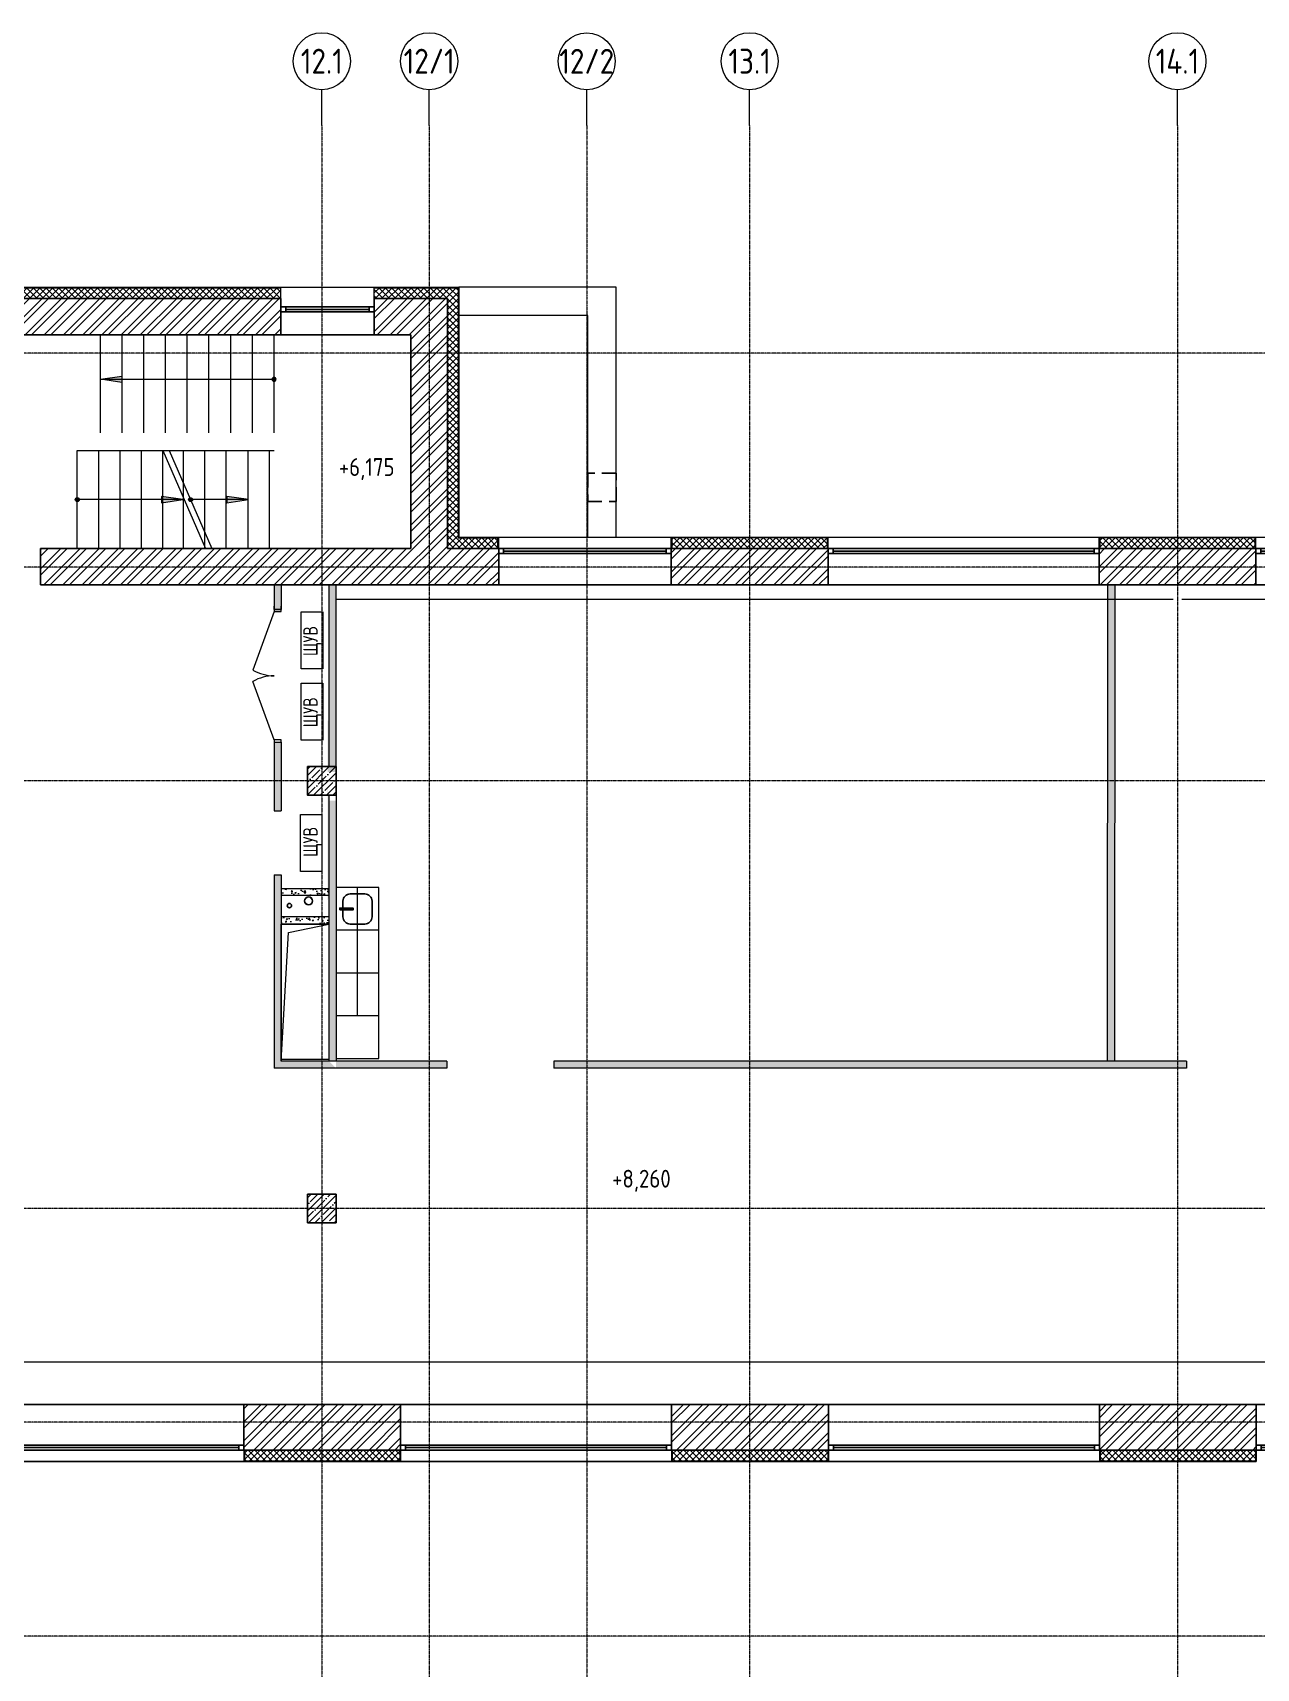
# Model space of a CAD drawing. Header units: millimetres. Extents: x -222892 to 671268, y 0 to 135099.
# Drawn here: x 218526 to 235686, y 112149 to 135099 of the extents above; entities that cross this region are included whole.
import ezdxf
from ezdxf import colors
from ezdxf.entities.mleader import LeaderData, LeaderLine
from ezdxf.enums import TextEntityAlignment as Align
from ezdxf.math import Vec2, Vec3

# ---------------------------------------------------------------- set-up
doc = ezdxf.new("R2010")
doc.units = ezdxf.units.MM
doc.linetypes.add('HIDDEN', pattern=[6, 4, -2])
doc.linetypes.add('осевая', pattern=[2, 1.25, -0.25, 0.25, -0.25])
for name, color, linetype in [('_TEXT', 7, 'Continuous'), ('АР_Колонны', 250, 'Continuous'), ('АР_новое окно', 155, 'Continuous'), ('АР_Сущ Несущая стена', 216, 'Continuous'), ('Двери ARCHICAD', 7, 'Continuous'), ('ОТВ.ВК', 212, 'Continuous'), ('перекр 0.3', 181, 'Continuous'), ('ТХ_ВК_оборуд.ТХ', 250, 'Continuous')]:
    doc.layers.add(name, color=color, linetype=linetype)
for name, color, linetype, lineweight in [('АР_Колонны Штрих', 250, 'Continuous', 5), ('АР_Лестницы', 250, 'Continuous', 15), ('АР_Навесной фасад', 190, 'Continuous', 5), ('АР_Перегородки газоблок', 165, 'Continuous', 5), ('АР_Перегородки газоблок_Штрих', 165, 'Continuous', 5), ('АР_Подоконники', 163, 'Continuous', 5), ('АР_Утеплитель', 154, 'Continuous', 5), ('АР_Штриховка кирпич', 250, 'Continuous', 5), ('Двери ARCHICAD_Ном._пера__1', 7, 'Continuous', 15), ('Двери ARCHICAD_Ном._пера__120', 7, 'Continuous', 5), ('Двери ARCHICAD_Ном._пера__41', 7, 'Continuous', 20), ('КР_Оси', 7, 'Continuous', 5), ('М_проемы ОВ 4-5эт', 172, 'Continuous', 5), ('ТХ_мебель передв', 250, 'Continuous', 5), ('ТХ_мебель_стац', 250, 'Continuous', 5), ('Шахта АВТ', 12, 'Continuous', 5)]:
    doc.layers.add(name, color=color, linetype=linetype, lineweight=lineweight)
doc.styles.add('ISOCPEUR', font='isocpeur.ttf', dxfattribs={"width": 0.85})
doc.styles.add('стиль5', font='isocpeur.ttf', dxfattribs={"width": 0.8, "height": 180})

# ---------------------------------------------------------------- blocks, each defined once
blk = doc.blocks.new('*U4535')
h = blk.add_hatch(color=256)
h.dxf.hatch_style = 1
edge = h.paths.add_edge_path()
edge.add_arc((0, 0), 27.6, 359.64, 719.64)
h = blk.add_hatch(color=256)
h.dxf.hatch_style = 1
h.paths.add_polyline_path([(1182, -44), (1182, 44), (1482, 0)])
blk.add_line((1482, 0), (0, 0))
blk.add_lwpolyline([(1182, 44), (1182, -44), (1482, 0), (1182, 44)])
blk.add_circle((0, 0), 27.6)
blk = doc.blocks.new('*U4474')
at = {"layer": 'АР_новое окно', "lineweight": 20}
for p, q in [((0, 3800), (-70, 3800)), ((0, 0), (-70, 0))]:
    blk.add_line(p, q, dxfattribs=at)
at = {"layer": 'АР_новое окно'}
for p, q in [((-70, 3800), (-70, 0)), ((-70, 0), (-70, 3800)), ((0, 3730), (-70, 3730)), ((-35, 3730), (-35, 70)), ((0, 3800), (0, 0)), ((0, 70), (-70, 70))]:
    blk.add_line(p, q, dxfattribs=at)
blk = doc.blocks.new('*U4475')
at = {"layer": 'АР_новое окно', "lineweight": 20}
for p, q in [((0, 2420), (-70, 2420)), ((0, 0), (-70, 0))]:
    blk.add_line(p, q, dxfattribs=at)
at = {"layer": 'АР_новое окно'}
for p, q in [((-70, 2420), (-70, 0)), ((-70, 0), (-70, 2420)), ((0, 2350), (-70, 2350)), ((-35, 2350), (-35, 70)), ((0, 2420), (0, 0)), ((0, 70), (-70, 70))]:
    blk.add_line(p, q, dxfattribs=at)
blk = doc.blocks.new('*U4477')
at = {"layer": 'АР_новое окно', "lineweight": 20}
for p, q in [((0, 1310), (-70, 1310)), ((0, 0), (-70, 0))]:
    blk.add_line(p, q, dxfattribs=at)
at = {"layer": 'АР_новое окно'}
for p, q in [((-70, 1310), (-70, 0)), ((-70, 0), (-70, 1310)), ((0, 1240), (-70, 1240)), ((-35, 1240), (-35, 70)), ((0, 1310), (0, 0)), ((0, 70), (-70, 70))]:
    blk.add_line(p, q, dxfattribs=at)
blk = doc.blocks.new('кухня тип 3')
at = {"ltscale": 100}
for p, q in [((209140, 25436), (209140, 24836)), ((209740, 25436), (209740, 24836)), ((210340, 25436), (210340, 24836)), ((209140, 25136), (210940, 25136))]:
    blk.add_line(p, q, dxfattribs=at)
blk.add_lwpolyline([(210940, 24836), (208540, 24836), (208540, 25436), (210940, 25436)], close=True, dxfattribs=at)
at = {"layer": 'ТХ_ВК_оборуд.ТХ', "ltscale": 100}
blk.add_lwpolyline([(210528, 25340), (210751, 25340, -0.414214), (210851, 25240), (210851, 25032, -0.414214), (210751, 24932), (210528, 24932, -0.414214), (210428, 25032), (210428, 25240, -0.414214)], format="xyb", close=True, dxfattribs=at)
blk.add_lwpolyline([(210626, 24888), (210653, 24888), (210653, 25074), (210626, 25074)], close=True, dxfattribs=at)
blk = doc.blocks.new('*U4731')
h = blk.add_hatch(color=256)
h.dxf.hatch_style = 1
edge = h.paths.add_edge_path()
edge.add_arc((0, 0), 27.6, 359.64, 719.64)
h = blk.add_hatch(color=256)
h.dxf.hatch_style = 1
h.paths.add_polyline_path([(2135, -44), (2135, 44), (2435, 0)])
blk.add_line((2435, 0), (0, 0))
blk.add_lwpolyline([(2135, 44), (2135, -44), (2435, 0), (2135, 44)])
blk.add_circle((0, 0), 27.6)
blk = doc.blocks.new('*U4534')
h = blk.add_hatch(color=256)
h.dxf.hatch_style = 1
edge = h.paths.add_edge_path()
edge.add_arc((0, 0), 27.6, 359.64, 719.64)
h = blk.add_hatch(color=256)
h.dxf.hatch_style = 1
h.paths.add_polyline_path([(511, -44), (511, 44), (811, 0)])
blk.add_line((811, 0), (0, 0))
blk.add_lwpolyline([(511, 44), (511, -44), (811, 0), (511, 44)])
blk.add_circle((0, 0), 27.6)
blk = doc.blocks.new('Металлическая Двупольная дверь 23_2')
at = {"layer": 'Двери ARCHICAD_Ном._пера__1', "color": 7, "linetype": 'Continuous', "lineweight": 15}
for p, q in [((-900, 0), (-79, 296)), ((900, 0), (79, 296)), ((-900, 0), (-932, 0)), ((-932, 0), (-932, -100)), ((-900, -100), (-900, 0)), ((932, 0), (900, 0)), ((900, 0), (900, -100)), ((932, -100), (932, 0)), ((-932, -100), (-900, -100)), ((900, -100), (932, -100))]:
    blk.add_line(p, q, dxfattribs=at)
at = {"layer": 'Двери ARCHICAD_Ном._пера__120', "color": 7, "linetype": 'Continuous', "lineweight": 5}
for centre, start, end in [((-593, 0), 0, 30), ((593, 0), 150, 180)]:
    blk.add_arc(centre, 593, start, end, dxfattribs=at)
at = {"layer": 'Двери ARCHICAD_Ном._пера__41', "color": 7, "linetype": 'Continuous', "lineweight": 20}
for p, q in [((-932, 0), (-975, 0)), ((-932, 0), (-975, 0)), ((-932, 0), (-932, -80)), ((932, 0), (932, -80)), ((932, 0), (975, 0)), ((932, 0), (975, 0)), ((-932, -100), (-975, -100)), ((932, -100), (975, -100))]:
    blk.add_line(p, q, dxfattribs=at)
blk = doc.blocks.new('_DotSmall')
at = {"color": 0, "linetype": 'ByBlock', "const_width": 0.5}
blk.add_lwpolyline([(-0.0625, 0, 1), (0.0625, 0, 1)], format="xyb", close=True, dxfattribs=at)
blk = doc.blocks.new('*U5876')
at = {"color": 0, "linetype": 'ByBlock', "lineweight": -2, "ltscale": 10}
blk.add_line((0, 0), (-71487, 0), dxfattribs=at)
blk = doc.blocks.new('*U5877')
at = {"color": 0, "linetype": 'ByBlock', "lineweight": -2, "ltscale": 10}
blk.add_line((0, 0), (-71487, 0), dxfattribs=at)
blk = doc.blocks.new('*U5878')
at = {"color": 0, "linetype": 'ByBlock', "lineweight": -2, "ltscale": 10}
blk.add_line((0, 0), (-71487, 0), dxfattribs=at)
blk = doc.blocks.new('*U5879')
at = {"color": 0, "linetype": 'ByBlock', "lineweight": -2, "ltscale": 10}
blk.add_line((0, 0), (-71487, 0), dxfattribs=at)
blk = doc.blocks.new('*U5880')
at = {"color": 0, "linetype": 'ByBlock', "lineweight": -2, "ltscale": 10}
blk.add_line((0, 0), (-71487, 0), dxfattribs=at)
blk = doc.blocks.new('*U5881')
at = {"color": 0, "linetype": 'ByBlock', "lineweight": -2, "ltscale": 10}
blk.add_line((0, 0), (-71487, 0), dxfattribs=at)
blk = doc.blocks.new('*U5892')
at = {"color": 0, "linetype": 'Continuous', "lineweight": -2}
blk.add_line((0, 0), (0, 500), dxfattribs=at)
at = {"color": 0, "linetype": 'ByBlock', "lineweight": -2, "ltscale": 10}
blk.add_line((0, 0), (0, -28823), dxfattribs=at)
at = {"color": 0, "linetype": 'Continuous', "lineweight": -2}
blk.add_circle((0, 900), 400, dxfattribs=at)
at = {"color": 0, "linetype": 'Continuous', "lineweight": -2, "style": 'ISOCPEUR', "width": 0.85}
blk.add_text('12.1', height=350, dxfattribs=at).set_placement((0, 900), align=Align.MIDDLE_CENTER)
blk = doc.blocks.new('*U5893')
at = {"color": 0, "linetype": 'Continuous', "lineweight": -2}
blk.add_line((0, 0), (0, 500), dxfattribs=at)
at = {"color": 0, "linetype": 'ByBlock', "lineweight": -2, "ltscale": 10}
blk.add_line((0, 0), (0, -28823), dxfattribs=at)
at = {"color": 0, "linetype": 'Continuous', "lineweight": -2}
blk.add_circle((0, 900), 400, dxfattribs=at)
at = {"color": 0, "linetype": 'Continuous', "lineweight": -2, "style": 'ISOCPEUR', "width": 0.85}
blk.add_text('12/1', height=350, dxfattribs=at).set_placement((0, 900), align=Align.MIDDLE_CENTER)
blk = doc.blocks.new('*U5894')
at = {"color": 0, "linetype": 'Continuous', "lineweight": -2}
blk.add_line((0, 0), (0, 500), dxfattribs=at)
at = {"color": 0, "linetype": 'ByBlock', "lineweight": -2, "ltscale": 10}
blk.add_line((0, 0), (0, -28821.751551), dxfattribs=at)
at = {"color": 0, "linetype": 'Continuous', "lineweight": -2}
blk.add_circle((0, 900), 400, dxfattribs=at)
at = {"color": 0, "linetype": 'Continuous', "lineweight": -2, "style": 'ISOCPEUR', "width": 0.85}
blk.add_text('12/2', height=350, dxfattribs=at).set_placement((0, 900), align=Align.MIDDLE_CENTER)
blk = doc.blocks.new('*U5895')
at = {"color": 0, "linetype": 'Continuous', "lineweight": -2}
blk.add_line((0, 0), (0, 500), dxfattribs=at)
at = {"color": 0, "linetype": 'ByBlock', "lineweight": -2, "ltscale": 10}
blk.add_line((0, 0), (0, -28823), dxfattribs=at)
at = {"color": 0, "linetype": 'Continuous', "lineweight": -2}
blk.add_circle((0, 900), 400, dxfattribs=at)
at = {"color": 0, "linetype": 'Continuous', "lineweight": -2, "style": 'ISOCPEUR', "width": 0.85}
blk.add_text('13.1', height=350, dxfattribs=at).set_placement((0, 900), align=Align.MIDDLE_CENTER)
blk = doc.blocks.new('*U5896')
at = {"color": 0, "linetype": 'Continuous', "lineweight": -2}
blk.add_line((0, 0), (0, 500), dxfattribs=at)
at = {"color": 0, "linetype": 'ByBlock', "lineweight": -2, "ltscale": 10}
blk.add_line((0, 0), (0, -28823), dxfattribs=at)
at = {"color": 0, "linetype": 'Continuous', "lineweight": -2}
blk.add_circle((0, 900), 400, dxfattribs=at)
at = {"color": 0, "linetype": 'Continuous', "lineweight": -2, "style": 'ISOCPEUR', "width": 0.85}
blk.add_text('14.1', height=350, dxfattribs=at).set_placement((0, 900), align=Align.MIDDLE_CENTER)
blk = doc.blocks.new('A$C4c190d01')
at = {"layer": 'КР_Оси', "linetype": 'осевая'}
for name, p in [('*U5892', (29569.9, 78593.6)), ('*U5893', (31074.9, 78593.6)), ('*U5894', (33284.9, 78592.1)), ('*U5895', (35569.9, 78593.6)), ('*U5896', (41569.9, 78593.6)), ('*U5881', (61698.3, 75395)), ('*U5880', (61698.3, 72395)), ('*U5879', (61698.3, 69395)), ('*U5878', (61698.3, 63395)), ('*U5877', (61698.3, 60395)), ('*U5876', (61698.3, 57395))]:
    blk.add_blockref(name, p, dxfattribs=at)

msp = doc.modelspace()

# ---------------------------------------------------------------- hatches: boundary and pattern name
at = {"layer": 'АР_Колонны Штрих', "ltscale": 100}
h = msp.add_hatch(dxfattribs=at)
h.set_pattern_fill('ANSI35', color=256, scale=20)
h.paths.add_polyline_path([(222780.6, 124800.7), (222380.6, 124800.7), (222380.6, 124400.7), (222780.6, 124400.7)])
h = msp.add_hatch(dxfattribs=at)
h.set_pattern_fill('ANSI35', color=256, scale=20)
h.paths.add_polyline_path([(222780.6, 118800.7), (222380.6, 118800.7), (222380.6, 118400.7), (222780.6, 118400.7)])
at = {"layer": 'АР_Перегородки газоблок_Штрих', "ltscale": 100}
h = msp.add_hatch(dxfattribs=at)
h.set_pattern_fill('AR-CONC', color=256)
h.paths.add_polyline_path([(222010.5, 123281.1), (221910.6, 123281.1), (221910.6, 120570.8), (222780.6, 120570.8), (222680.6, 120670.7), (222010.5, 120670.7)])
h.paths.add_polyline_path([(221910.6, 127008.1), (222010.5, 127008.1), (222010.6, 127350.7), (221910.6, 127350.7)])
h.paths.add_polyline_path([(222010.5, 125144.1), (221910.6, 125144.1), (221910.6, 124181.1), (222010.5, 124181.1)])
h = msp.add_hatch(dxfattribs=at)
h.set_pattern_fill('AR-CONC', color=256)
h.paths.add_polyline_path([(222780.6, 124725.3), (222780.6, 124525.3), (222660.6, 124525.3), (222660.6, 124725.3)], flags=16)
h.paths.add_polyline_path([(222780.6, 124325.3), (222680.6, 124325.3), (222660.6, 124525.3), (222780.6, 124525.3)], flags=16)
h.paths.add_polyline_path([(222780.6, 127350.7), (222680.6, 127350.7), (222680.6, 125447.8), (222662.2, 125447.8), (222662.2, 125327.8), (222660.5, 125327.8), (222660.5, 123035.6), (222680.4, 122992.8), (222660.4, 122915.6), (222660.4, 123035.6), (222670.6, 123035.6), (222680.6, 120670.7), (222780.6, 120670.7), (222780.5, 120570.7), (224333.5, 120570.7), (224333.5, 120670.7), (222780.6, 120670.7)])
h = msp.add_hatch(dxfattribs=at)
h.set_pattern_fill('AR-CONC', color=256)
h.paths.add_polyline_path([(233700.6, 127350.7), (233600.2, 127350.7), (233597.3, 120670.7), (233697.7, 120670.7)])
h = msp.add_hatch(dxfattribs=at)
h.set_pattern_fill('AR-CONC', color=256)
h.paths.add_polyline_path([(222680.4, 123092.8), (222010.6, 123092.8), (222010.5, 122992.8), (222680.4, 122992.8)])
h = msp.add_hatch(dxfattribs=at)
h.set_pattern_fill('AR-CONC', color=256)
h.paths.add_polyline_path([(222680.4, 122692.8), (222010.5, 122692.8), (222010.5, 122592.8), (222680.4, 122592.8)])
at = {"layer": 'АР_Перегородки газоблок_Штрих', "ltscale": 500}
h = msp.add_hatch(dxfattribs=at)
h.set_pattern_fill('AR-CONC', color=256)
h.paths.add_polyline_path([(228580.6, 120670.7), (225834.5, 120670.7), (225834.5, 120570.7), (228580.6, 120570.7)])
h.paths.add_polyline_path([(234709.3, 120670.7), (228580.6, 120670.7), (228580.6, 120570.7), (234709.3, 120570.7)])
at = {"layer": 'АР_Утеплитель', "ltscale": 100}
h = msp.add_hatch(dxfattribs=at)
h.set_pattern_fill('ANSI37', color=256, scale=20)
h.paths.add_polyline_path([(222005.6, 131370.7), (216320.6, 131370.7), (216320.6, 127860.7), (215830.6, 127860.7), (215830.6, 128010.7), (216170.6, 128010.7), (216170.6, 131520.7), (222005.6, 131520.7)])
h = msp.add_hatch(dxfattribs=at)
h.set_pattern_fill('ANSI37', color=256, scale=20)
h.paths.add_polyline_path([(225050.6, 127860.7), (224340.6, 127860.7), (224340.6, 131370.7), (223315.6, 131370.7), (223315.6, 131520.7), (224490.6, 131520.7), (224490.6, 128010.7), (225050.6, 128010.7)])
h = msp.add_hatch(dxfattribs=at)
h.set_pattern_fill('ANSI37', color=256, scale=20)
h.paths.add_polyline_path([(229670.6, 127860.7), (227490.6, 127860.7), (227490.6, 128010.7), (229670.6, 128010.7)])
h = msp.add_hatch(dxfattribs=at)
h.set_pattern_fill('ANSI37', color=256, scale=20)
h.paths.add_polyline_path([(235670.6, 127860.7), (233490.6, 127860.7), (233490.6, 128010.7), (235670.6, 128010.7)])
h = msp.add_hatch(dxfattribs=at)
h.set_pattern_fill('ANSI37', color=256, scale=20)
h.paths.add_polyline_path([(223675.6, 115210.7), (221495.6, 115210.7), (221495.6, 115060.7), (223675.6, 115060.7)])
h = msp.add_hatch(dxfattribs=at)
h.set_pattern_fill('ANSI37', color=256, scale=20)
h.paths.add_polyline_path([(229675.6, 115060.7), (229675.6, 115210.7), (227495.6, 115210.7), (227495.6, 115060.7)])
h = msp.add_hatch(dxfattribs=at)
h.set_pattern_fill('ANSI37', color=256, scale=20)
h.paths.add_polyline_path([(235675.6, 115210.7), (233495.6, 115210.7), (233495.6, 115060.7), (235675.6, 115060.7)])
at = {"layer": 'АР_Штриховка кирпич', "ltscale": 100}
h = msp.add_hatch(dxfattribs=at)
h.set_pattern_fill('ANSI32', color=256, scale=20)
h.paths.add_polyline_path([(222005.6, 131370.7), (216320.6, 131370.7), (216320.6, 127860.7), (215820.6, 127860.7), (215820.6, 127350.7), (216935.6, 127350.7), (216935.6, 127860.7), (216830.6, 127860.7), (216830.6, 130860.7), (222005.6, 130860.7)])
h = msp.add_hatch(dxfattribs=at)
h.set_pattern_fill('ANSI32', color=256, scale=20)
h.paths.add_polyline_path([(225937.5, 128908.6), (225900.5, 128908.6)])
h.paths.add_polyline_path([(225060.6, 127350.7), (225060.6, 127741.8), (225060.6, 127860.7), (224340.6, 127860.7), (224340.6, 131370.7), (223315.6, 131370.7), (223315.6, 130860.7), (223830.6, 130860.7), (223830.6, 127860.7), (218635.6, 127860.7), (218635.6, 127350.7)])
h.paths.add_polyline_path([(227480.6, 127741.8), (227480.6, 127350.7), (229680.6, 127350.7), (229680.6, 127860.7), (227480.6, 127860.7)])
h = msp.add_hatch(dxfattribs=at)
h.set_pattern_fill('ANSI32', color=256, scale=20)
h.paths.add_polyline_path([(235680.6, 127861.1), (233480.6, 127861.1), (233480.6, 127351.1), (235680.6, 127351.1)])
h = msp.add_hatch(dxfattribs=at)
h.set_pattern_fill('ANSI32', color=256, scale=20)
h.paths.add_polyline_path([(223685.6, 115850.7), (221485.6, 115850.7), (221485.6, 115210.7), (223685.6, 115210.7)])
h = msp.add_hatch(dxfattribs=at)
h.set_pattern_fill('ANSI32', color=256, scale=20)
h.paths.add_polyline_path([(229685.6, 115850.7), (227485.6, 115850.7), (227485.6, 115210.7), (229685.6, 115210.7)])
h = msp.add_hatch(dxfattribs=at)
h.set_pattern_fill('ANSI32', color=256, scale=20)
h.paths.add_polyline_path([(235685.6, 115850.7), (233485.6, 115850.7), (233485.6, 115210.7), (235685.6, 115210.7)])

# ---------------------------------------------------------------- linework, layer by layer
at = {"layer": 'АР_Колонны', "ltscale": 100}
msp.add_lwpolyline([(222780.6, 124800.7), (222780.6, 124400.7), (222380.6, 124400.7), (222380.6, 124800.7), (222780.6, 124800.7)], dxfattribs=at)
msp.add_lwpolyline([(222380.6, 118800.7), (222780.6, 118800.7), (222780.6, 118400.7), (222380.6, 118400.7)], close=True, dxfattribs=at)
at = {"layer": 'АР_Лестницы', "ltscale": 100}
for p, q in [((219475.6, 129485.7), (219475.6, 130860.7)), ((219779.9, 129485.7), (219779.9, 130860.7)), ((220084.3, 129485.7), (220084.3, 130860.7)), ((220388.7, 129485.7), (220388.7, 130860.7)), ((220693.1, 129485.7), (220693.1, 130860.7)), ((220997.4, 129485.7), (220997.4, 130860.7)), ((221301.8, 129485.7), (221301.8, 130860.7)), ((221606.2, 129485.7), (221606.2, 130860.7)), ((221910.6, 129485.7), (221910.6, 130860.7)), ((219150.6, 129235.7), (221910.6, 129235.7)), ((219150.6, 127860.7), (219150.6, 129235.7)), ((219150.6, 129110.7), (219150.6, 129235.7)), ((219450.6, 127860.7), (219450.6, 129235.7)), ((219750.6, 127860.7), (219750.6, 129235.7)), ((220050.6, 127860.7), (220050.6, 129235.7)), ((220350.6, 127860.7), (220350.6, 129235.7)), ((220350.6, 129235.7), (220950.6, 127860.7)), ((220439.3, 129235.7), (221039.3, 127860.7)), ((220640.6, 127860.7), (220640.6, 129235.7)), ((220940.6, 127860.7), (220940.6, 129235.7)), ((221240.6, 127860.7), (221240.6, 129235.7)), ((221540.6, 129235.7), (221540.6, 127860.7)), ((221840.6, 129235.7), (221840.6, 127860.7)), ((221540.6, 127860.7), (219150.6, 127860.7))]:
    msp.add_line(p, q, dxfattribs=at)
at = {"layer": 'АР_Навесной фасад', "ltscale": 100}
for p, q in [((224490.6, 131520.7), (224490.6, 128010.7)), ((224500.6, 131530.7), (224500.6, 128020.7)), ((224490.6, 128010.7), (225060.6, 128010.7)), ((224500.6, 128020.7), (225060.6, 128020.7)), ((227480.6, 128020.7), (229680.6, 128020.7)), ((233480.6, 128020.7), (235680.6, 128020.7)), ((221485.6, 115210.7), (221485.6, 115050.7)), ((221495.6, 115210.7), (221495.6, 115060.7)), ((223675.6, 115210.7), (223675.6, 115060.7)), ((223685.6, 115210.7), (223685.6, 115050.7)), ((227485.6, 115210.7), (227485.6, 115050.7)), ((227495.6, 115210.7), (227495.6, 115060.7)), ((229675.6, 115210.7), (229675.6, 115060.7)), ((229685.6, 115210.7), (229685.6, 115050.7)), ((233485.6, 115210.7), (233485.6, 115050.7)), ((233495.6, 115210.7), (233495.6, 115060.7)), ((235675.6, 115210.7), (235675.6, 115060.7)), ((235685.6, 115210.7), (235685.6, 115050.7)), ((221485.6, 115050.7), (223685.6, 115050.7)), ((221495.6, 115060.7), (223675.6, 115060.7)), ((227485.6, 115050.7), (229685.6, 115050.7)), ((227495.6, 115060.7), (229675.6, 115060.7)), ((233485.6, 115050.7), (235685.6, 115050.7)), ((233495.6, 115060.7), (235675.6, 115060.7))]:
    msp.add_line(p, q, dxfattribs=at)
for points in [[(216160.6, 131530.7), (224500.6, 131530.7)], [(216170.6, 131520.7), (222005.6, 131520.7)], [(222005.6, 131370.7), (222005.6, 131530.7)], [(223315.6, 131370.7), (223315.6, 131530.7)], [(223315.6, 131520.7), (224490.6, 131520.7)], [(225050.6, 127860.7), (225050.6, 128020.7)], [(225060.6, 127860.7), (225060.6, 128020.7)], [(225060.6, 128020.7), (227480.6, 128020.7)], [(227480.6, 127860.7), (227480.6, 128020.7)], [(229670.6, 127860.7), (229670.6, 128010.7), (227490.6, 128010.7), (227490.6, 127860.7)], [(229680.6, 127860.7), (229680.6, 128020.7)], [(229680.6, 128020.7), (233480.6, 128020.7)], [(233480.6, 127860.7), (233480.6, 128020.7)], [(235670.6, 127860.7), (235670.6, 128010.7), (233490.6, 128010.7), (233490.6, 127860.7)], [(235680.6, 127860.7), (235680.6, 128020.7)], [(235680.6, 128020.7), (239480.6, 128020.7)]]:
    msp.add_lwpolyline(points, dxfattribs=at)
for points in [[(224499.3, 128020.7), (226709.3, 128020.7), (226709.3, 131530.7), (224499.8, 131530.7)], [(224499.1, 128020.7), (226309.3, 128020.7), (226309.3, 131130.7), (224499.5, 131130.7)]]:
    msp.add_lwpolyline(points, close=True, dxfattribs=at)
at = {"layer": 'АР_новое окно'}
for p, q in [((222005.6, 130860.7), (223315.6, 130860.7)), ((225060.6, 127350.7), (227480.6, 127350.7)), ((229680.6, 127350.7), (233480.6, 127350.7)), ((235680.6, 127350.7), (239480.6, 127350.7))]:
    msp.add_line(p, q, dxfattribs=at)
at = {"layer": 'АР_новое окно', "ltscale": 100}
for p, q in [((221485.6, 115850.7), (217685.6, 115850.7)), ((227485.6, 115850.7), (223685.6, 115850.7)), ((233485.6, 115850.7), (229685.6, 115850.7)), ((239485.6, 115850.7), (235685.6, 115850.7))]:
    msp.add_line(p, q, dxfattribs=at)
for points in [[(217686.4, 115050.7), (221485.6, 115050.7)], [(223686.4, 115050.7), (227485.6, 115050.7)], [(229686.4, 115050.7), (233485.6, 115050.7)]]:
    msp.add_lwpolyline(points, dxfattribs=at)
at = {"layer": 'АР_Перегородки газоблок', "ltscale": 100}
for p, q in [((221910.6, 127350.7), (221910.6, 127008.1)), ((222010.6, 127350.7), (222010.6, 127008.1)), ((233600.6, 127350.7), (233597, 120670.7)), ((233700.6, 127350.7), (233697, 120670.7)), ((221910.6, 127008.1), (222010.6, 127008.1)), ((221910.6, 125144.1), (221910.6, 124181.1)), ((221910.6, 125144.1), (222010.6, 125144.1)), ((222010.6, 125144.1), (222010.6, 124181.1)), ((222680.6, 124400.7), (222680.6, 120670.7)), ((222780.6, 124400.7), (222780.6, 120670.7)), ((221910.5, 124181.1), (222010.6, 124181.1)), ((221910.6, 123281.1), (221910.6, 120570.8)), ((221910.6, 123281.1), (222010.6, 123281.1)), ((222010.6, 123281.1), (222010.6, 120670.7)), ((222010.6, 123092.8), (222680.4, 123092.8)), ((222680.4, 122992.8), (222010.6, 122992.8)), ((222680.4, 122692.8), (222010.5, 122692.8)), ((224333.5, 120570.7), (221910.6, 120570.8)), ((224333.5, 120670.7), (222010.6, 120670.7)), ((224333.5, 120670.7), (224333.5, 120570.7)), ((234709.3, 120670.7), (225834.5, 120670.7)), ((225834.5, 120670.7), (225834.5, 120570.7)), ((234709.3, 120570.7), (225834.5, 120570.7)), ((234709.3, 120670.7), (234709.3, 120570.7))]:
    msp.add_line(p, q, dxfattribs=at)
for points in [[(222680.6, 127350.7), (222680.6, 124800.7)], [(222780.6, 124800.7), (222780.6, 127350.7)], [(222680.4, 122592.8), (222010.5, 122592.8)]]:
    msp.add_lwpolyline(points, dxfattribs=at)
at = {"layer": 'АР_Подоконники', "ltscale": 100}
for p, q in [((222780.6, 127150.7), (234520.4, 127150.7)), ((234640.4, 127150.7), (239681.2, 127150.7))]:
    msp.add_line(p, q, dxfattribs=at)
at = {"layer": 'АР_Сущ Несущая стена', "ltscale": 100}
for p, q in [((216320.6, 131370.7), (222005.6, 131370.7)), ((222005.6, 131370.7), (222005.6, 130860.7)), ((223315.6, 131370.7), (223315.6, 130860.7)), ((224340.6, 131370.7), (224340.6, 127860.7)), ((222005.6, 131251.8), (223315.6, 131251.8)), ((216830.6, 130860.7), (222005.6, 130860.7)), ((223315.6, 130860.7), (223830.6, 130860.7)), ((223830.6, 130860.7), (223830.6, 127860.7)), ((218635.6, 127860.7), (223830.6, 127860.7)), ((218635.6, 127860.7), (218635.6, 127350.7)), ((224340.6, 127860.7), (225060.6, 127860.7)), ((225060.6, 127860.7), (225060.6, 127350.7)), ((227480.6, 127860.7), (229680.6, 127860.7)), ((227480.6, 127860.7), (227480.6, 127350.7)), ((229680.6, 127860.7), (229680.6, 127350.7)), ((233480.6, 127860.7), (235680.6, 127860.7)), ((233480.6, 127860.7), (233480.6, 127350.7)), ((235680.6, 127860.7), (235680.6, 127350.7)), ((235680.6, 127860.7), (239480.6, 127860.7)), ((218635.6, 127350.7), (225060.6, 127350.7)), ((227480.6, 127350.7), (229680.6, 127350.7)), ((233480.6, 127350.7), (235680.6, 127350.7)), ((221485.6, 115850.7), (223685.6, 115850.7)), ((221485.6, 115850.7), (221485.6, 115210.7)), ((223685.6, 115850.7), (223685.6, 115210.7)), ((227485.6, 115850.7), (229685.6, 115850.7)), ((227485.6, 115850.7), (227485.6, 115210.7)), ((229685.6, 115850.7), (229685.6, 115210.7)), ((233485.6, 115850.7), (235685.6, 115850.7)), ((233485.6, 115850.7), (233485.6, 115210.7)), ((235685.6, 115850.7), (235685.6, 115210.7)), ((221485.6, 115210.7), (223685.6, 115210.7)), ((227485.6, 115210.7), (229685.6, 115210.7)), ((233485.6, 115210.7), (235685.6, 115210.7))]:
    msp.add_line(p, q, dxfattribs=at)
msp.add_lwpolyline([(223315.6, 131370.7), (224340.6, 131370.7)], dxfattribs=at)
at = {"layer": 'М_проемы ОВ 4-5эт'}
for p, q in [((222112.6, 122473.5), (222680.5, 122592.8)), ((222010.6, 120670.7), (222112.6, 122473.5))]:
    msp.add_line(p, q, dxfattribs=at)
msp.add_lwpolyline([(222010.6, 122592.8), (222680.6, 122592.8), (222680.6, 120690.7), (222010.6, 120690.7)], close=True, dxfattribs=at)
at = {"layer": 'ОТВ.ВК', "ltscale": 100}
msp.add_circle((222125, 122851.8), 30, dxfattribs=at)
at = {"layer": 'ОТВ.ВК', "ltscale": 500}
for centre in [(222394.2, 122917.5), (222394.3, 122917.2)]:
    msp.add_circle(centre, 55, dxfattribs=at)
at = {"layer": 'перекр 0.3', "linetype": 'HIDDEN', "ltscale": 50}
msp.add_lwpolyline([(226309.3, 128521.1), (226709.3, 128521.1), (226709.3, 128919), (226309.3, 128919)], close=True, dxfattribs=at)
msp.add_lwpolyline([(226309.3, 128521.1), (226709.3, 128521.1), (226709.3, 128919), (226309.3, 128919)], close=True, dxfattribs=at)
at = {"layer": 'ТХ_мебель передв', "ltscale": 0.1, "const_width": 2}
msp.add_lwpolyline([(223380.6, 122498.7), (223380.6, 121908.7), (222830.6, 121908.7), (222830.6, 122498.7)], close=True, dxfattribs=at)
at = {"layer": 'ТХ_мебель_стац'}
msp.add_lwpolyline([(216915.6, 116450.7), (245631.1, 116450.7), (245631.1, 115850.7), (216915.6, 115850.7)], close=True, dxfattribs=at)
at = {"layer": 'Шахта АВТ', "ltscale": 500}
for points in [[(222292.1, 126173.9), (222292.1, 126973.9), (222592.1, 126973.9), (222592.1, 126173.9), (222292.1, 126173.9)], [(222292.1, 125173.9), (222292.1, 125973.9), (222592.1, 125973.9), (222592.1, 125173.9), (222292.1, 125173.9)], [(222281.3, 123331.1), (222281.3, 124131.1), (222581.3, 124131.1), (222581.3, 123331.1), (222281.3, 123331.1)]]:
    msp.add_lwpolyline(points, dxfattribs=at)

# ---------------------------------------------------------------- block references
at = {"layer": 'АР_Лестницы', "ltscale": 100, "xscale": -1}
msp.add_blockref('*U4731', (221910.6, 130235.7), dxfattribs=at)
at = {"layer": 'АР_Лестницы', "ltscale": 100}
for name, p in [('*U4535', (219150.6, 128548.2)), ('*U4534', (220739.3, 128548.2))]:
    msp.add_blockref(name, p, dxfattribs=at)
at = {"layer": 'АР_новое окно', "xscale": -1, "rotation": 90}
for name, p in [('*U4477', (223315.6, 131181.8)), ('*U4475', (227480.6, 127790.7)), ('*U4474', (233480.6, 127790.7)), ('*U4474', (239480.6, 127790.7))]:
    msp.add_blockref(name, p, dxfattribs=at)
at = {"layer": 'АР_новое окно', "ltscale": 100, "xscale": -1, "rotation": 90}
for p in [(221485.6, 115210.7), (227485.6, 115210.7), (233485.6, 115210.7), (239485.6, 115210.7)]:
    msp.add_blockref('*U4474', p, dxfattribs=at)
at = {"layer": 'Двери ARCHICAD', "linetype": 'Continuous', "transparency": 33554687, "zscale": 1000, "rotation": 90.00000487928446}
msp.add_blockref('Металлическая Двупольная дверь 23_2', (221910.6, 126076.1), dxfattribs=at)
at = {"layer": 'ТХ_мебель_стац', "xscale": -1, "rotation": 270}
msp.add_blockref('кухня тип 3', (197944.6, -87835.8), dxfattribs=at)
msp.add_blockref('кухня тип 3', (197944.6, -87835.8), dxfattribs=at)

# ---------------------------------------------------------------- texts
at = {"layer": 'Шахта АВТ', "char_height": 200, "width": 800, "attachment_point": 5, "rotation": 90, "style": 'стиль5'}
for insert in [(222448.1, 126562.3, 0), (222448.1, 125562.3, 0), (222448.1, 123743.6, 0)]:
    msp.add_mtext('ЩУВ', dxfattribs=dict(at, insert=insert))

# ---------------------------------------------------------------- leaders
at = {"layer": '_TEXT'}
ml = msp.add_multileader_mtext('Standard', dxfattribs=at)
ml.set_content('+6,175', color=256, style='ISOCPEUR')
ml.set_leader_properties(color=256, linetype='Continuous', lineweight=-1)
ml.set_arrow_properties(name='DOTSMALL')
ml.build(insert=Vec2(0, 0))
ml.multileader.update_dxf_attribs({"has_dogleg": 0, "has_text_frame": 1, "text_left_attachment_type": 4, "text_right_attachment_type": 4, "dogleg_length": 0, "arrow_head_size": 180})
ctx = ml.context
ctx.base_point, ctx.char_height, ctx.arrow_head_size, ctx.landing_gap_size, ctx.plane_origin = Vec3(222793, 128796.4), 250, 180, 50, Vec3(232159.7, 127977.7)
ctx.left_attachment, ctx.right_attachment, ctx.text_align_type = 4, 4, 1
notes = []
notes.append((ctx, [(0, (0, 0, 0), (0, 0), (1, 0), 1, [])]))
ctx.mtext.insert, ctx.mtext.width, ctx.mtext.alignment, ctx.mtext.line_spacing_style, ctx.mtext.flow_direction = Vec3(223209.6, 129129.8), 852.697, 2, 2, 5
ml = msp.add_multileader_mtext('Standard', dxfattribs=at)
ml.set_content('+6,175', color=256, style='ISOCPEUR')
ml.set_leader_properties(color=256, linetype='Continuous', lineweight=-1)
ml.set_arrow_properties(name='DOTSMALL')
ml.build(insert=Vec2(0, 0))
ml.multileader.update_dxf_attribs({"has_dogleg": 0, "has_text_frame": 1, "text_left_attachment_type": 4, "text_right_attachment_type": 4, "dogleg_length": 0, "arrow_head_size": 180})
ctx = ml.context
ctx.base_point, ctx.char_height, ctx.arrow_head_size, ctx.landing_gap_size, ctx.plane_origin = Vec3(249011.2, 126512.9), 250, 180, 50, Vec3(258377.9, 125694.1)
ctx.left_attachment, ctx.right_attachment, ctx.text_align_type = 4, 4, 1
notes.append((ctx, [(0, (0, 0, 0), (0, 0), (1, 0), 1, [])]))
ctx.mtext.insert, ctx.mtext.width, ctx.mtext.alignment, ctx.mtext.line_spacing_style, ctx.mtext.flow_direction = Vec3(249427.8, 126846.2), 852.697, 2, 2, 5
ml = msp.add_multileader_mtext('Standard', dxfattribs=at)
ml.set_content('+8,260', color=256, style='ISOCPEUR')
ml.set_leader_properties(color=256, linetype='Continuous', lineweight=-1)
ml.set_arrow_properties(name='DOTSMALL')
ml.build(insert=Vec2(0, 0))
ml.multileader.update_dxf_attribs({"has_dogleg": 0, "has_text_frame": 1, "text_left_attachment_type": 4, "text_right_attachment_type": 4, "dogleg_length": 0, "arrow_head_size": 180})
ctx = ml.context
ctx.base_point, ctx.char_height, ctx.arrow_head_size, ctx.landing_gap_size, ctx.plane_origin = Vec3(248252.6, 119320.8), 250, 180, 50, Vec3(257619.2, 118502.1)
ctx.left_attachment, ctx.right_attachment, ctx.text_align_type = 4, 4, 1
notes.append((ctx, [(0, (0, 0, 0), (0, 0), (1, 0), 1, [])]))
ctx.mtext.insert, ctx.mtext.width, ctx.mtext.alignment, ctx.mtext.line_spacing_style, ctx.mtext.flow_direction = Vec3(248690.4, 119654.2), 852.697, 2, 2, 5
ml = msp.add_multileader_mtext('Standard', dxfattribs=at)
ml.set_content('+8,260', color=256, style='ISOCPEUR')
ml.set_leader_properties(color=256, linetype='Continuous', lineweight=-1)
ml.set_arrow_properties(name='DOTSMALL')
ml.build(insert=Vec2(0, 0))
ml.multileader.update_dxf_attribs({"has_dogleg": 0, "has_text_frame": 1, "text_left_attachment_type": 4, "text_right_attachment_type": 4, "dogleg_length": 0, "arrow_head_size": 180})
ctx = ml.context
ctx.base_point, ctx.char_height, ctx.arrow_head_size, ctx.landing_gap_size, ctx.plane_origin = Vec3(226624.5, 118811), 250, 180, 50, Vec3(235991.1, 117992.3)
ctx.left_attachment, ctx.right_attachment, ctx.text_align_type = 4, 4, 1
notes.append((ctx, [(0, (0, 0, 0), (0, 0), (1, 0), 1, [])]))
ctx.mtext.insert, ctx.mtext.width, ctx.mtext.alignment, ctx.mtext.line_spacing_style, ctx.mtext.flow_direction = Vec3(227062.3, 119144.4), 852.697, 2, 2, 5
for ctx, leaders in notes:
    for number, flags, end, landing, length, lines in leaders:
        leader = LeaderData()
        leader.index, (leader.has_last_leader_line, leader.has_dogleg_vector, leader.attachment_direction) = number, flags
        leader.last_leader_point, leader.dogleg_vector, leader.dogleg_length = Vec3(end), Vec3(landing), length
        for number, points, colour, breaks in lines:
            line = LeaderLine()
            line.index, line.vertices, line.color, line.breaks = number, Vec3.list(points), colors.encode_raw_color(colour), breaks
            leader.lines.append(line)
        ctx.leaders.append(leader)

# ---------------------------------------------------------------- next in the draw order: block references
at = {"layer": 'КР_Оси'}
msp.add_blockref('A$C4c190d01', (193010.6, 55205.7), dxfattribs=at)

doc.saveas('drawing.dxf')
